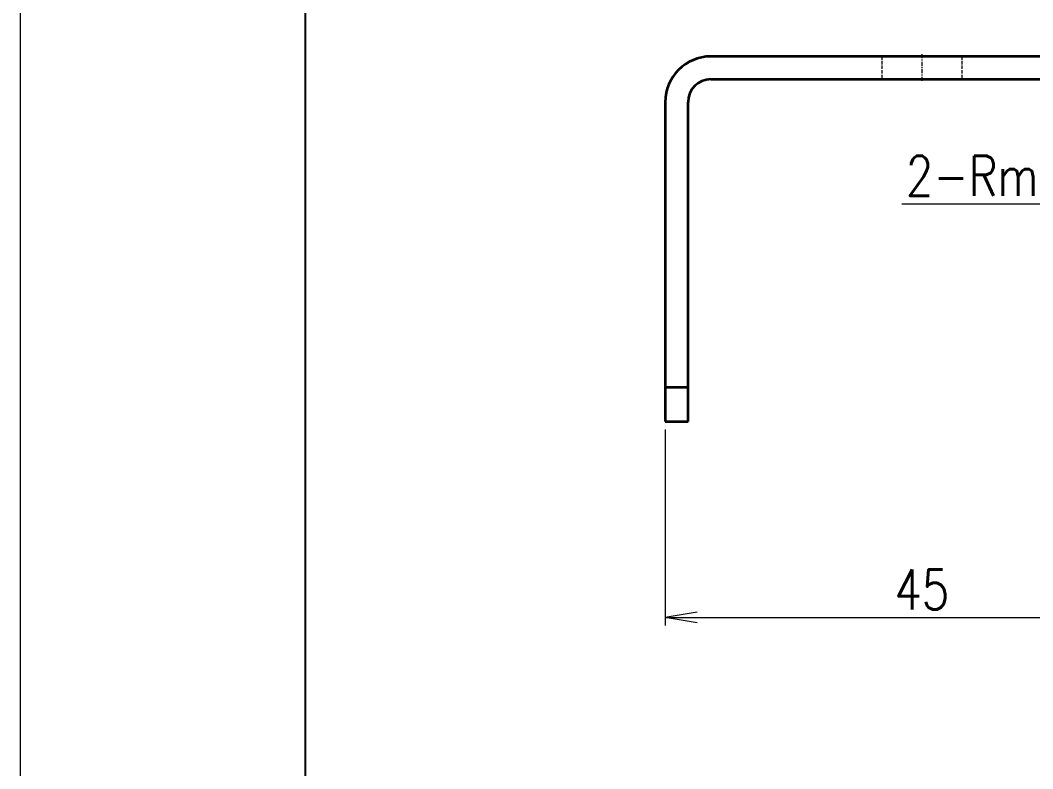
# Model space of a CAD drawing. Header units: millimetres. Extents: x -50143 to 104182, y -50696 to 54072.
# Drawn here: x -41035.3 to -40946.5, y 44719.3 to 44784.9 of the extents above; entities that cross this region are included whole.
import ezdxf

# ---------------------------------------------------------------- set-up
doc = ezdxf.new("R2010")
doc.units = ezdxf.units.MM
doc.header["$LTSCALE"] = 0.5
for name, pattern in [('AM_ISO02W050x2', [3.75, 3, -0.75]), ('AM_ISO08W050x2', [9, 6, -0.75, 1.5, -0.75]), ('DASHDOT', [18.5, 12, -3, 0.5, -3]), ('DASHED', [15, 12, -3])]:
    doc.linetypes.add(name, pattern=pattern)
for name, color, linetype, lineweight in [('DIM', 3, 'Continuous', 13), ('中心线', 2, 'AM_ISO08W050x2', 18), ('图框', 7, 'Continuous', 18), ('粗实线', 7, 'Continuous', 35), ('虚线', 1, 'AM_ISO02W050x2', 18)]:
    doc.layers.add(name, color=color, linetype=linetype, lineweight=lineweight)
doc.layers.add('图\\M+19E79\\M+195B6\\M+18E9A', color=7, linetype='Continuous')
doc.layers.add('打印-禁用', color=7, linetype='Continuous', lineweight=15, plot=False)
doc.styles.add('DIM', font='romans.shx', dxfattribs={"width": 0.8, "bigfont": 'bigfont.shx'})
doc.dimstyles.new('DEH 1-1$0', dxfattribs={"dimtxt": 3.5, "dimasz": 2.5, "dimexe": 1, "dimexo": 0.625, "dimgap": 1.2, "dimtad": 1, "dimzin": 9, "dimdsep": 46, "dimtxsty": 'DIM', "dimblk": 'OPEN', "dimcen": 0, "dimclrd": 8, "dimclre": 8, "dimclrt": 2, "dimazin": 2, "dimtfac": 0.5, "dimtmove": 0, "dimatfit": 3, "dimldrblk": 'OPEN', "dimfxl": 0, "dimtolj": 2, "dimlwd": 18, "dimlwe": 18, "dimarcsym": 0})
doc.dimstyles.new('DEH 1-1$4', dxfattribs={"dimtxt": 3.5, "dimasz": 2.5, "dimexe": 1, "dimexo": 0.625, "dimgap": 1.2, "dimtad": 1, "dimtoh": 1, "dimdsep": 46, "dimtxsty": 'DIM', "dimblk": 'OPEN', "dimcen": 0, "dimclrd": 8, "dimclre": 8, "dimclrt": 2, "dimazin": 2, "dimtfac": 0.5, "dimtofl": 0, "dimtmove": 0, "dimatfit": 3, "dimldrblk": 'OPEN', "dimfxl": 0, "dimtolj": 2, "dimlwd": 18, "dimlwe": 18, "dimarcsym": 0})

# ---------------------------------------------------------------- blocks, each defined once
blk = doc.blocks.new('GZDEH零件A4图框V01版')
at = {"layer": '图\\M+19E79\\M+195B6\\M+18E9A', "linetype": 'Continuous'}
blk.add_line((25, 292), (25, 13.5), dxfattribs=at)
at = {"layer": '打印-禁用', "linetype": 'Continuous'}
blk.add_line((0, 297), (0, 0), dxfattribs=at)
blk = doc.blocks.new('DEH A4')
at = {"layer": '图框'}
blk.add_blockref('GZDEH零件A4图框V01版', (0, 0), dxfattribs=at)
blk = doc.blocks.new('_Open')
at = {"color": 0, "linetype": 'ByBlock', "lineweight": -2}
for p, q in [((-1, 0.167), (0, 0)), ((-1, -0.167), (0, 0)), ((0, 0), (-1, 0))]:
    blk.add_line(p, q, dxfattribs=at)
blk = doc.blocks.new('*D201')
at = {"layer": 'Defpoints', "color": 0, "transparency": 16777216}
for p in [(-40978.777, 44749.7), (-40933.777, 44749.7), (-40933.777, 44732.529)]:
    blk.add_point(p, dxfattribs=at)
at = {"layer": 'DIM', "color": 8, "lineweight": 18, "transparency": 16777216}
for p, q in [((-40978.777, 44749), (-40978.777, 44731.829)), ((-40933.777, 44749), (-40933.777, 44731.829)), ((-40975.977, 44732.529), (-40936.577, 44732.529))]:
    blk.add_line(p, q, dxfattribs=at)
at = {"layer": 'DIM', "color": 8, "lineweight": 18, "transparency": 16777216, "xscale": 2.8, "yscale": 2.8, "zscale": 2.8, "rotation": 180}
blk.add_blockref('_Open', (-40978.777, 44732.529), dxfattribs=at)
at = {"layer": 'DIM', "color": 8, "lineweight": 18, "transparency": 16777216, "xscale": 2.8, "yscale": 2.8, "zscale": 2.8}
blk.add_blockref('_Open', (-40933.777, 44732.529), dxfattribs=at)
at = {"layer": 'DIM', "color": 2, "transparency": 16777216, "insert": (-40956.277, 44734.978), "char_height": 3.5, "attachment_point": 5, "style": 'DIM'}
blk.add_mtext('\\A2;45', dxfattribs=at)
blk = doc.blocks.new('*D203')
at = {"layer": 'Defpoints', "color": 0, "transparency": 16777216}
for p in [(-40936.964, 44779.527), (-40937.777, 44777.7)]:
    blk.add_point(p, dxfattribs=at)
at = {"layer": 'DIM', "color": 8, "lineweight": 18, "transparency": 16777216}
for p, q in [((-40941.738, 44768.793), (-40938.102, 44776.969)), ((-40958.038, 44768.793), (-40941.738, 44768.793))]:
    blk.add_line(p, q, dxfattribs=at)
at = {"layer": 'DIM', "color": 8, "lineweight": 18, "transparency": 16777216, "xscale": 2.8, "yscale": 2.8, "zscale": 2.8, "rotation": 66.02244006631182}
blk.add_blockref('_Open', (-40936.964, 44779.527), dxfattribs=at)
at = {"layer": 'DIM', "color": 2, "transparency": 16777216, "insert": (-40950.238, 44771.243), "char_height": 3.5, "attachment_point": 5, "style": 'DIM'}
blk.add_mtext('\\A2;{\\Fromans,bigfont|c134;2-Rmin}', dxfattribs=at)

msp = doc.modelspace()

# ---------------------------------------------------------------- linework, layer by layer
at = {"layer": '中心线', "linetype": 'DASHDOT', "ltscale": 0.060016}
msp.add_line((-40956.277, 44781.9), (-40956.277, 44779.499), dxfattribs=at)
at = {"layer": '粗实线'}
for p, q in [((-40937.777, 44781.7), (-40974.777, 44781.7)), ((-40974.777, 44779.7), (-40937.777, 44779.7)), ((-40978.777, 44777.7), (-40978.777, 44752.7)), ((-40976.777, 44752.7), (-40976.777, 44777.7))]:
    msp.add_line(p, q, dxfattribs=at)
at = {"layer": '粗实线', "ltscale": 0.05}
for p, q in [((-40978.777, 44752.7), (-40976.777, 44752.7)), ((-40978.777, 44749.7), (-40976.777, 44749.7))]:
    msp.add_line(p, q, dxfattribs=at)
at = {"layer": '粗实线', "ltscale": 0.075}
for p, q in [((-40978.777, 44752.7), (-40978.777, 44749.7)), ((-40976.777, 44749.7), (-40976.777, 44752.7))]:
    msp.add_line(p, q, dxfattribs=at)
at = {"layer": '粗实线'}
for radius in [4, 2]:
    msp.add_arc((-40974.777, 44777.7), radius, 90, 180, dxfattribs=at)
at = {"layer": '虚线', "linetype": 'DASHED', "ltscale": 0.05}
for p, q in [((-40959.777, 44781.7), (-40959.777, 44779.7)), ((-40952.777, 44781.7), (-40952.777, 44779.7)), ((-40978.777, 44752.7), (-40976.777, 44752.7))]:
    msp.add_line(p, q, dxfattribs=at)

# ---------------------------------------------------------------- block references
at = {"layer": '图框'}
msp.add_blockref('DEH A4', (-41035.339, 44632.478), dxfattribs=at)

# ---------------------------------------------------------------- dimensions: what is measured, and where the dimension line sits
at = {"layer": 'DIM'}
dim = msp.add_radius_dim(center=(-40937.777, 44777.7), mpoint=(-40936.964, 44779.527), text='{\\Fromans,bigfont|c134;2-Rmin}', dimstyle='DEH 1-1$4', override={"dimasz": 2.8, "dimexe": 0.69965, "dimexo": 0.69965, "dimgap": 0.69965, "dimtmove": 1}, dxfattribs=at)
dim.commit()
dim.dimension.update_dxf_attribs({"geometry": '*D203', "text_midpoint": (-40941.738, 44768.793), "dimtype": 164})
dim = msp.add_linear_dim(base=(-40933.777, 44732.529), p1=(-40978.777, 44749.7), p2=(-40933.777, 44749.7), dimstyle='DEH 1-1$0', override={"dimasz": 2.8, "dimexe": 0.69965, "dimexo": 0.69965, "dimgap": 0.69965}, dxfattribs=at)
dim.commit()
dim.dimension.update_dxf_attribs({"geometry": '*D201', "text_midpoint": (-40956.277, 44734.978)})

doc.saveas('drawing.dxf')
